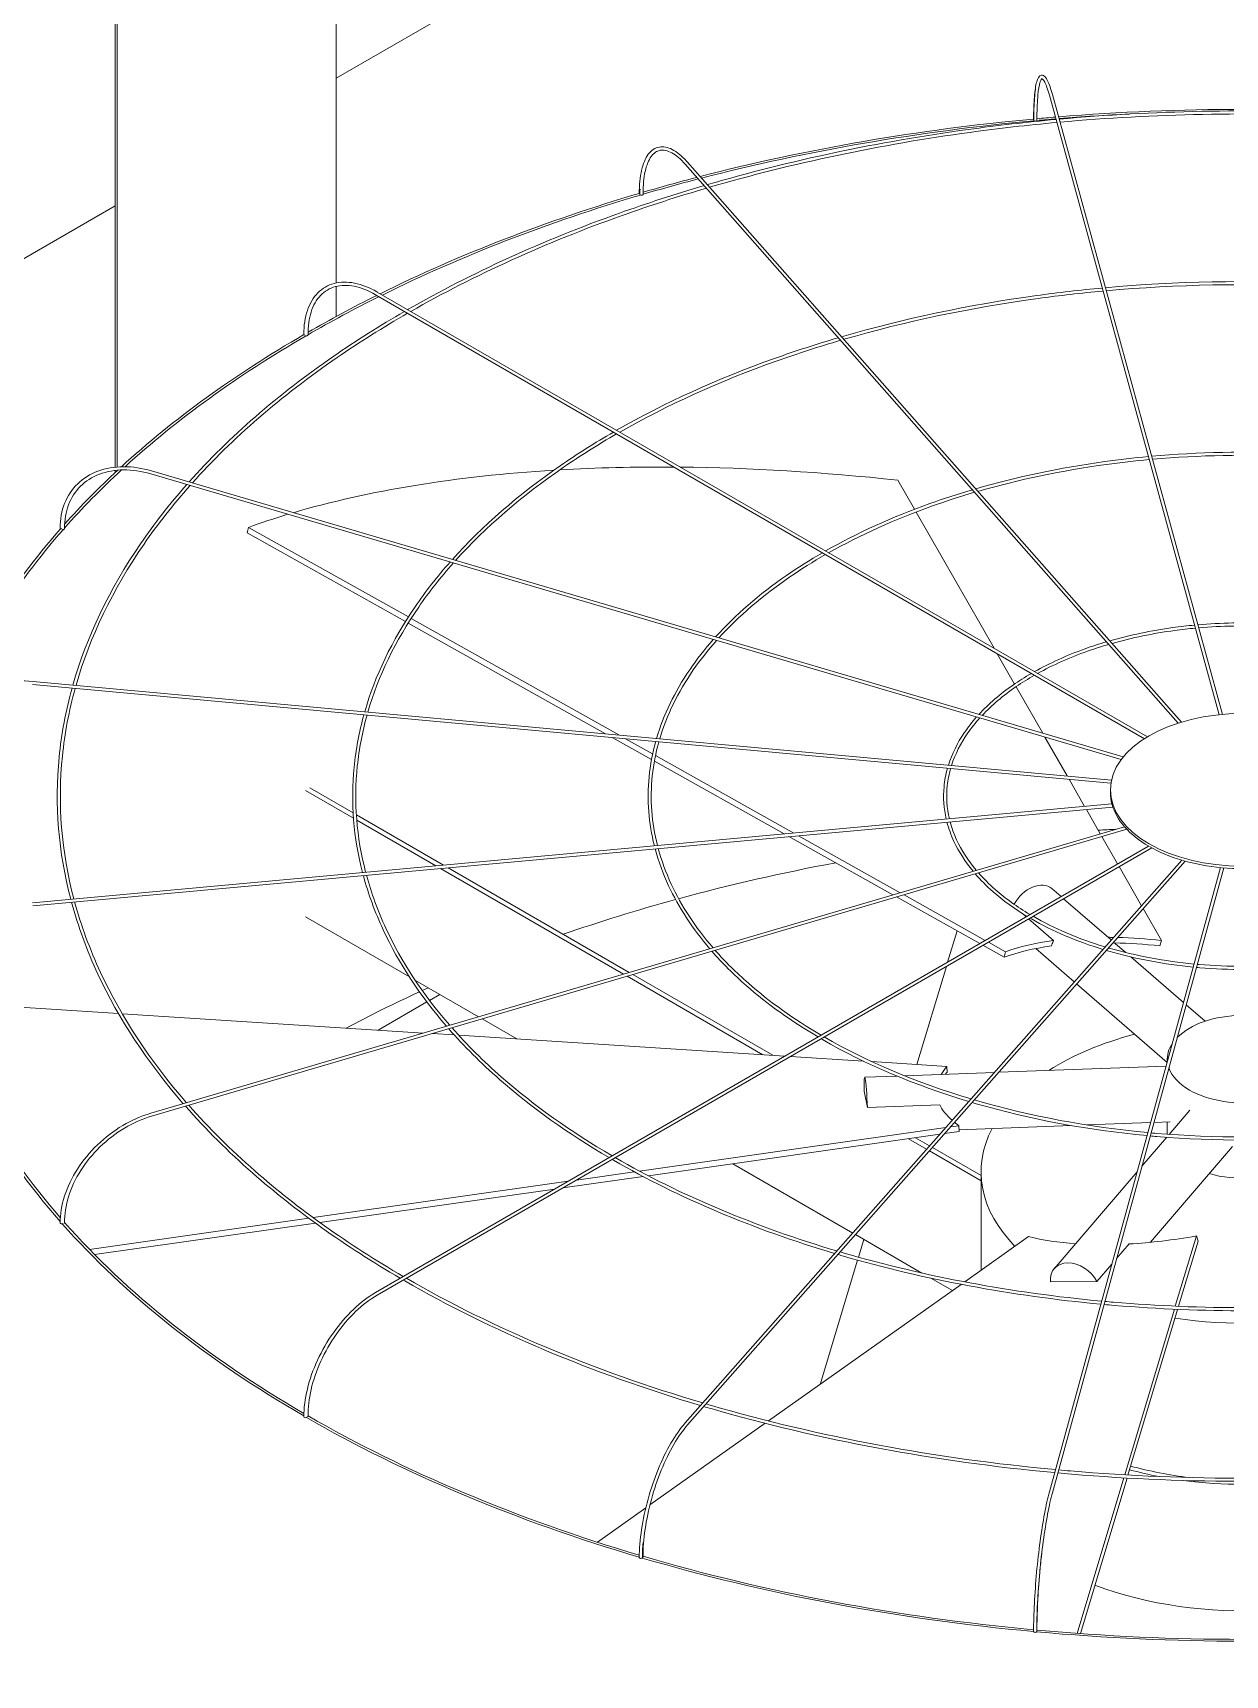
# Model space of a CAD drawing. Header units: millimetres. Extents: x -312439 to 477422, y -331570 to 212570.
# Drawn here: x 358477 to 359420, y 96199 to 97498 of the extents above; entities that cross this region are included whole.
import ezdxf

# ---------------------------------------------------------------- set-up
doc = ezdxf.new("R2010")
doc.units = ezdxf.units.MM

msp = doc.modelspace()

# ---------------------------------------------------------------- linework, layer by layer
at = {"color": 3, "linetype": 'Continuous', "lineweight": 0, "extrusion": (-1.11022e-16, 0.816497, 0.57735)}
for p, q in [((359666.314, 98010.381), (358716.561, 97462.04)), ((358541.623, 97824.506), (358541.623, 97154.508)), ((358543.355, 97823.506), (358543.355, 97154.669)), ((358716.561, 97723.506), (358716.561, 97300.181)), ((359280.586, 97448.566), (359414.941, 96958.808)), ((359417.416, 96959.045), (359282.948, 97449.214)), ((358992.591, 97394.004), (359382.541, 96952.147)), ((358994.427, 97395.625), (359385.105, 96952.943)), ((358541.623, 97361.04), (357078.744, 96516.447)), ((358716.561, 97297.455), (358716.561, 97273.683)), ((358747.69, 97290.897), (359355.741, 96939.838)), ((358748.915, 97293.019), (359358.106, 96941.302)), ((358541.623, 97151.949), (358541.623, 97150.229)), ((358543.355, 97152.13), (358543.355, 97151.841)), ((359337.429, 96923.397), (358569.803, 97149.213)), ((359339.065, 96925.469), (358570.495, 97151.563)), ((359173.887, 97121.217), (359160.677, 97144.277)), ((359236.852, 97011.308), (359175.12, 97119.066)), ((358646.054, 97102.661), (358647.289, 97106.948)), ((358771.287, 97032.47), (358646.054, 97102.661)), ((358647.289, 97106.948), (358773.614, 97036.145)), ((358929.558, 96943.761), (358773.426, 97031.271)), ((358775.754, 97034.946), (358940.175, 96942.791)), ((359253.016, 96983.093), (359239.273, 97007.081)), ((359329.231, 96904.754), (358476.377, 96982.742)), ((359329.688, 96907.172), (358476.6, 96985.181)), ((359275.278, 96944.233), (359254.237, 96980.961)), ((358965.913, 96923.385), (358934.803, 96940.822)), ((358945.419, 96939.851), (358966.806, 96927.864)), ((359294.675, 96910.374), (359277.037, 96941.162)), ((358969.044, 96926.61), (359078.516, 96865.252)), ((359070.878, 96864.554), (358968.172, 96922.119)), ((358729.945, 96881.155), (358695.622, 96900.972)), ((359308.478, 96886.281), (359296.162, 96907.778)), ((359330.035, 96888.252), (358476.377, 96810.191)), ((358692.157, 96898.972), (358730.217, 96876.999)), ((359328.821, 96897.419), (359328.821, 96899.419)), ((359330.758, 96885.859), (358476.6, 96807.751)), ((358801.384, 96839.911), (358732.487, 96879.688)), ((358732.789, 96875.514), (358795.403, 96839.364)), ((359320.862, 96864.663), (359309.817, 96883.944)), ((358569.803, 96643.72), (359339.984, 96870.288)), ((358570.495, 96641.37), (359341.822, 96868.275)), ((359156.796, 96816.398), (359074.651, 96862.439)), ((359082.289, 96863.138), (359162.622, 96818.112)), ((359334.511, 96840.837), (359322.114, 96862.478)), ((358747.69, 96502.036), (359359.028, 96854.992)), ((359361.504, 96853.593), (358748.915, 96499.914)), ((358799.081, 96837.24), (358943.738, 96753.722)), ((358948.328, 96755.072), (358805.062, 96837.787)), ((358992.591, 96398.929), (359385.247, 96843.852)), ((359387.85, 96843.1), (358994.427, 96397.308)), ((359280.586, 96344.367), (359415.984, 96837.926)), ((359418.463, 96837.703), (359282.948, 96343.719)), ((359353.435, 96807.805), (359335.729, 96838.712)), ((359225.492, 96777.895), (359159.783, 96814.724)), ((359165.609, 96816.438), (359229.869, 96780.422)), ((359282.461, 96821.527), (359289.9, 96815.081)), ((359291.859, 96813.383), (359329.539, 96780.73)), ((358774.413, 96751.482), (358692.157, 96798.972)), ((359259.263, 96801.675), (359262.228, 96799.105)), ((359264.187, 96797.407), (359283.916, 96780.31)), ((359369.159, 96780.358), (359354.721, 96805.561)), ((359200.132, 96763.253), (359207.586, 96787.931)), ((359244.729, 96767.113), (359227.978, 96776.502)), ((359232.355, 96779.028), (359245.965, 96771.4)), ((359244.729, 96767.113), (359245.965, 96771.4)), ((359269.876, 96773.925), (359300.281, 96747.577)), ((359331.391, 96779.125), (359340.971, 96770.823)), ((359367.923, 96776.071), (359369.159, 96780.358)), ((359175.677, 96682.294), (359199.097, 96759.827)), ((359344.993, 96767.338), (359386.704, 96731.192)), ((358828.996, 96719.968), (358779.151, 96748.746)), ((358946.668, 96752.031), (359054.015, 96690.054)), ((359061.804, 96689.557), (358951.257, 96753.381)), ((359302.133, 96745.973), (359373.736, 96683.922)), ((358788.288, 96731.694), (358749.775, 96709.459)), ((358798.487, 96737.583), (358790.425, 96732.928)), ((358544.323, 96722.563), (358458.161, 96728.059)), ((358785.521, 96707.179), (358547.266, 96722.376)), ((359388.756, 96729.414), (359403.692, 96716.47)), ((358809.899, 96705.624), (358792.654, 96706.724)), ((358859.299, 96702.473), (358831.926, 96718.277)), ((359071.423, 96688.943), (358813.419, 96705.4)), ((359133.458, 96684.986), (359075.835, 96688.662)), ((359199.57, 96680.77), (359140.101, 96684.563)), ((359199.665, 96676.102), (359199.57, 96680.77)), ((359240.497, 96676.132), (359372.946, 96681.041)), ((359373.851, 96686.558), (359373.851, 96684.341)), ((359134.574, 96672.206), (359160.051, 96673.151)), ((359166.003, 96673.371), (359237.119, 96676.007)), ((359136.614, 96648.278), (359133.982, 96661.285)), ((359193.842, 96650.399), (359136.614, 96648.278)), ((359375.384, 96627.047), (359391.729, 96646.119)), ((358956.423, 96597.992), (359198.663, 96632.431)), ((359209.148, 96629.241), (359197.675, 96627.61)), ((359202.398, 96632.962), (359209.053, 96633.908)), ((359209.148, 96629.241), (359209.053, 96633.908)), ((359209.118, 96630.724), (359298.013, 96634.018)), ((359310.272, 96634.473), (359360.683, 96636.341)), ((359363.25, 96636.436), (359376.17, 96636.915)), ((359373.851, 96636.829), (359373.851, 96627.159)), ((359193.939, 96627.079), (358963.41, 96594.305)), ((359169.186, 96623.56), (359183.527, 96615.28)), ((359185.865, 96617.93), (359174.745, 96624.35)), ((359226.573, 96594.427), (359188.029, 96616.681)), ((359353.748, 96601.803), (359373.403, 96624.736)), ((359360.46, 96541.689), (359425.302, 96617.346)), ((359125.063, 96549.034), (359030.204, 96603.801)), ((359185.691, 96614.031), (359226.573, 96590.427)), ((358698.224, 96561.285), (358899.998, 96589.971)), ((358959.257, 96593.715), (358895.741, 96584.685)), ((358906.497, 96590.895), (358952.333, 96597.411)), ((359226.573, 96519.559), (359226.573, 96597.321)), ((359284.371, 96520.853), (359350.013, 96597.444)), ((358889.242, 96583.761), (358703.61, 96557.37)), ((358521.388, 96536.144), (358694.762, 96560.793)), ((358700.115, 96556.873), (358525.419, 96532.037)), ((359179.836, 96517.411), (359127.227, 96547.785)), ((359129.661, 96529.95), (359133.886, 96543.94)), ((359264.158, 96546.181), (359213.665, 96510.415)), ((359333.72, 96528.793), (359343.673, 96540.406)), ((359380.197, 96491.221), (359396.835, 96546.707)), ((359398.166, 96542.515), (359382.752, 96491.112)), ((359398.166, 96542.515), (359396.835, 96546.707)), ((359099.288, 96429.399), (359128.952, 96527.605)), ((359318.24, 96510.731), (359329.984, 96524.434)), ((359203.915, 96503.509), (359186.851, 96513.361)), ((359210.893, 96508.452), (359058.431, 96400.459)), ((359281.413, 96510.585), (359318.24, 96510.731)), ((359340.211, 96357.875), (359379.471, 96488.801)), ((359382.026, 96488.691), (359342.755, 96357.73)), ((359055.804, 96398.597), (358964.683, 96334.053)), ((359302.632, 96232.553), (359339.488, 96355.463)), ((359342.032, 96355.317), (359305.164, 96232.37)), ((358961.358, 96331.698), (358923.12, 96304.613))]:
    msp.add_line(p, q, dxfattribs=at)
at = {"color": 3, "linetype": 'Continuous', "lineweight": 0}
for centre, major_axis, ratio, start_param, end_param in [((359433.747, 96831.884), (-1048.768, 0), 0.57735027, 4.57359934, 4.85199434), ((359433.747, 96831.884), (-1046.319, 0), 0.57735027, 4.79833842, 4.85195343), ((359433.747, 96831.884), (-1048.768, 0), 0.57735027, 4.87097639, 5.13416564), ((359433.747, 96831.884), (-1046.319, 0), 0.57735027, 4.87108521, 5.13404975), ((359269.346, 97429.336), (1.225, 0), 0.57735027, 3.14159265, 3.70729107), ((359269.537, 97428.638), (1.225, 0.004), 0.56474576, 3.29698969, 4.86778602), ((359269.537, 97428.638), (1.225, 0.004), 0.56474576, 4.86778602, 6.28318531), ((359433.747, 96831.884), (-1046.319, 0), 0.57735027, 4.85435141, 4.86879705), ((359433.747, 96831.884), (-1048.768, 0), 0.57735027, 4.85438672, 4.86842813), ((359433.747, 96831.884), (-1048.768, 0), 0.57735027, 5.13694439, 5.18189128), ((359433.747, 96831.884), (-1046.319, 0), 0.57735027, 5.13683502, 5.18307763), ((359433.747, 96831.884), (-1048.768, 0), 0.57735027, 5.18510484, 5.42093263), ((359433.747, 96831.884), (-1046.319, 0), 0.57735027, 5.18527527, 5.42075236), ((358957.461, 97370.829), (1.225, 0), 0.57735027, 3.14159265, 4.134446), ((358958.017, 97370.199), (1.225, 0.01), 0.56597275, 3.60793822, 5.17873454), ((358958.017, 97370.199), (1.225, 0.01), 0.56597275, 5.17873454, 6.28318531), ((359433.747, 96831.884), (-1048.768, 0), 0.57735027, 5.42424502, 5.49496708), ((359433.747, 96831.884), (-1046.319, 0), 0.57735027, 5.42407254, 5.49730565), ((359433.747, 96831.884), (-1048.768, 0), 0.57735027, 5.49938311, 5.72060344), ((359433.747, 96831.884), (-1046.319, 0), 0.57735027, 5.49937067, 5.71908805), ((358692.155, 97259.542), (1.225, 0), 0.57735027, 3.14159265, 4.45055499), ((358693.021, 97259.042), (1.225, 0.016), 0.56830663, 3.91933875, 5.49013508), ((358693.021, 97259.042), (1.225, 0.016), 0.56830663, 5.49013508, 6.28318531), ((359433.747, 96831.884), (-1046.319, 0), 0.57735027, 5.72402786, 5.81143896), ((359433.747, 96831.884), (-1048.768, 0), 0.57735027, 5.72583618, 5.80677108), ((359434.982, 96665.459), (-971.388, 279.904), 0.41303809, 5.42335715, 5.70815224), ((359434.982, 96665.459), (-971.388, 279.904), 0.41303809, 5.31032739, 5.41762277), ((359434.982, 96665.459), (-971.388, 279.904), 0.41303809, 5.11506512, 5.30461302), ((359434.982, 96665.459), (-971.388, 279.904), 0.41303809, 5.71506764, 5.76687966), ((359433.747, 96831.884), (-1048.768, 0), 0.57735027, 5.81359811, 6.07011802), ((359433.747, 96831.884), (-1046.319, 0), 0.57735027, 5.81336511, 6.06128621), ((358499.4, 97106.367), (1.225, 0), 0.57735027, 3.14159265, 4.76471425), ((358500.491, 97106.046), (1.225, 0.021), 0.57151893, 4.23145457, 5.8022509), ((358500.491, 97106.046), (1.225, 0.021), 0.57151893, 5.8022509, 6.28318531), ((359433.314, 96897.419), (-104.492, 0), 0.57735027, 0, 0.1535113), ((359433.314, 96897.419), (-104.492, 0), 0.57735027, 0.16064797, 0.46767057), ((359433.747, 96266.995), (1046.319, 0), 0.57735027, 1.66704137, 1.68043487), ((359433.314, 96897.419), (-104.492, 0), 0.57735027, 0.47480723, 0.78182983), ((359433.314, 96897.419), (-104.492, 0), 0.57735027, 0.7889665, 1.0959891), ((359433.747, 96266.995), (1046.319, 0), 0.57735027, 1.88378363, 2.01152702), ((359433.314, 96897.419), (-104.492, 0), 0.57735027, 1.10312576, 1.41014836), ((359433.314, 96897.419), (-104.492, 0), 0.57735027, 1.41728503, 1.72430763), ((359267.983, 96804.82), (-14.478, -16.707), 0.67950023, 3.14159265, 5.02860292), ((359433.747, 96266.995), (1046.319, 0), 0.57735027, 2.01409491, 2.11046953), ((359433.747, 96661.172), (-233.097, 67.167), 0.41303809, 5.53223376, 5.76687966), ((359434.982, 96665.459), (233.097, -67.167), 0.41303809, 2.38836611, 2.62528701), ((359434.982, 96665.459), (233.097, -67.167), 0.41303809, 2.14647482, 2.1667574), ((359433.747, 96661.172), (-233.097, 67.167), 0.41303809, 5.11506512, 5.27837519), ((359434.982, 96665.459), (233.097, -67.167), 0.41303809, 1.97347247, 2.1313259), ((359433.747, 96831.884), (-1048.768, 0), 0.57735027, 0.1585854, 0.46892864), ((359433.747, 96831.884), (-1046.319, 0), 0.57735027, 0.15790655, 0.46457773), ((359433.747, 96266.995), (1046.319, 0), 0.57735027, 2.24276735, 2.31574628), ((359433.747, 96266.995), (1046.319, 0), 0.57735027, 2.23436866, 2.24000128), ((359433.747, 96686.558), (-59.895, 0), 0.57735027, 3.69756416, 5.76575409), ((359433.747, 96597.321), (-207.174, 0), 0.57735027, 5.13902547, 5.54737639), ((359433.747, 96686.558), (-59.895, 0), 0.57735027, 5.91432374, 6.33788761), ((359433.651, 96665.839), (-242.531, -4.942), 0.30331876, 6.01219977, 6.09914028), ((359135.393, 96650.114), (-0.819, 22.092), 0.05230802, 4.627231, 7.32191967), ((359433.747, 96661.172), (-242.531, -4.942), 0.30331876, 6.01219977, 6.0333648), ((359433.747, 96686.558), (-59.895, 0), 0.57735027, 0.20327195, 0.78539816), ((359433.747, 96686.558), (-59.895, 0), 0.57735027, 0.78539816, 2.89978042), ((359433.651, 96665.839), (-242.531, -4.942), 0.30331876, 0.14390811, 0.31767721), ((359433.651, 96665.839), (-242.531, -4.942), 0.30331876, 0.34103276, 0.38082901), ((359433.747, 96597.321), (-207.174, 0), 0.57735027, 5.99169836, 6.79713651), ((359433.747, 96626.936), (-59.895, 0), 0.57735027, 1.1079301, 2.23846982), ((358499.4, 96556.9), (1.225, 0), 0.57735027, 3.14159265, 5.70719205), ((359433.747, 96831.884), (-1048.768, 0), 0.57735027, 0.4725868, 0.78374969), ((358500.491, 96557.221), (1.225, 0.021), 0.58304212, 5.17373692, 6.28318531), ((359433.747, 96831.884), (-1046.319, 0), 0.57735027, 0.47175253, 0.78145685), ((359432.416, 96665.364), (-231.216, -73.381), 0.44048996, 0.62708313, 0.83556185), ((359432.416, 96665.364), (-231.216, -73.381), 0.44048996, 1.04197677, 1.27889767), ((359301.157, 96506.466), (16.786, -14.386), 0.73180825, 1.0914656, 3.78615427), ((359433.747, 96597.321), (-207.174, 0), 0.57735027, 1.30817895, 1.9425337), ((358692.155, 96403.726), (1.225, 0), 0.57735027, 3.14159265, 6.02135132), ((359433.747, 96831.884), (-1048.768, 0), 0.57735027, 0.78656596, 1.09808088), ((358693.021, 96404.226), (1.225, 0.017), 0.58625442, 5.48989346, 6.28318531), ((359433.747, 96831.884), (-1046.319, 0), 0.57735027, 0.78587838, 1.09689941), ((359433.747, 96472.816), (-212.072, 0), 0.57735027, 1.13383327, 1.25213937), ((359433.747, 96472.816), (-207.174, 0), 0.57735027, 1.12739667, 1.36460952), ((359433.747, 96472.816), (-212.072, 0), 0.57735027, 1.3476903, 1.79509044), ((358957.461, 96292.438), (-1.225, 0), 0.57735027, 0, 3.14159265), ((359433.747, 96831.884), (-1048.768, 0), 0.57735027, 1.10054445, 1.41220862), ((358958.017, 96293.068), (-1.225, -0.011), 0.58858829, 2.66526492, 3.14159265), ((359433.747, 96831.884), (-1046.319, 0), 0.57735027, 1.10010535, 1.41183726), ((359433.747, 96372.816), (-212.072, 0), 0.57735027, 0.98594125, 2.34464399), ((359433.747, 96268.995), (-1048.768, 0), 0.57735027, 0, 3.14159265), ((359269.346, 96233.931), (-1.225, 0), 0.57735027, 0, 3.14159265), ((359433.747, 96831.884), (-1048.768, 0), 0.57735027, 1.41453598, 1.72626058), ((359269.537, 96234.629), (-1.225, -0.004), 0.58981528, 2.98275574, 3.14159265), ((359433.747, 96831.884), (-1046.319, 0), 0.57735027, 1.41438895, 1.72636573)]:
    msp.add_ellipse(centre, major_axis=major_axis, ratio=ratio, start_param=start_param, end_param=end_param, dxfattribs=at)
msp.add_ellipse((359433.314, 96899.419), major_axis=(-104.492, 0), ratio=0.57735027, dxfattribs=at)
for points, knots in [([(359268.121, 97429.336), (359268.121, 97436.15), (359268.327, 97442.216), (359269.139, 97452.29), (359269.736, 97456.286), (359271.343, 97461.973), (359272.245, 97464.034), (359275.385, 97464.495), (359276.379, 97463.905), (359278.583, 97461.564), (359279.813, 97458.946), (359281.731, 97453.42), (359282.341, 97451.43), (359282.948, 97449.214)], [4.71238898, 4.71238898, 4.71238898, 4.71238898, 5.02654825, 5.02654825, 5.34070751, 5.34070751, 5.65486678, 5.65486678, 5.82360284, 5.82360284, 6.1377621, 6.1377621, 6.28318531, 6.28318531, 6.28318531, 6.28318531]), ([(359280.586, 97448.566), (359279.313, 97453.206), (359278.037, 97456.772), (359275.812, 97461.094), (359274.815, 97461.693), (359274.709, 97461.693), (359273.89, 97461.099), (359272.481, 97456.441), (359271.903, 97453.041), (359271.061, 97444.068), (359270.813, 97438.348), (359270.761, 97430.796), (359270.759, 97429.728), (359270.762, 97428.641)], [0, 0, 0, 0, 0.31526689, 0.31526689, 0.60947257, 0.60947257, 0.92674061, 0.92674061, 1.22083726, 1.22083726, 1.53563039, 1.53563039, 1.5863402, 1.5863402, 1.5863402, 1.5863402]), ([(359269.648, 97453.877), (359269.612, 97453.634), (359269.576, 97453.387), (359268.969, 97449.04), (359268.591, 97443.827), (359268.339, 97434.878), (359268.303, 97431.837), (359268.313, 97428.637)], [7.384497053, 7.384497053, 7.384497053, 7.384497053, 7.403952931, 7.403952931, 7.721220971, 7.721220971, 7.869487909, 7.869487909, 7.869487909, 7.869487909]), ([(359578.324, 97429.695), (359557.079, 97431.617), (359535.72, 97433.116), (359439.019, 97437.96), (359362.953, 97436.447), (359288.303, 97429.695)], [3.771589677, 3.771589677, 3.771589677, 3.771589677, 3.840445898, 3.840445898, 4.082391957, 4.082391957, 4.082391957, 4.082391957]), ([(359577.666, 97427.295), (359556.874, 97429.17), (359535.972, 97430.64), (359439.721, 97435.511), (359363.632, 97434.028), (359288.961, 97427.295)], [3.7720633, 3.7720633, 3.7720633, 3.7720633, 3.839550132, 3.839550132, 4.081918334, 4.081918334, 4.081918334, 4.081918334]), ([(359285.825, 97429.469), (359262.528, 97427.325), (359239.371, 97424.673), (359145.003, 97411.708), (359075.593, 97397.028), (359010.088, 97377.88)], [4.085069591, 4.085069591, 4.085069591, 4.085069591, 4.160608173, 4.160608173, 4.395665913, 4.395665913, 4.395665913, 4.395665913]), ([(359286.483, 97427.07), (359263.452, 97424.957), (359240.558, 97422.346), (359146.571, 97409.503), (359077.276, 97394.905), (359011.879, 97375.851)], [4.084600117, 4.084600117, 4.084600117, 4.084600117, 4.159387709, 4.159387709, 4.39434399, 4.39434399, 4.39434399, 4.39434399]), ([(358956.236, 97370.829), (358956.236, 97377.69), (358956.838, 97383.885), (358959.224, 97394.386), (358961.002, 97398.698), (358965.724, 97405.037), (358968.72, 97407.06), (358975.28, 97408.199), (358978.718, 97407.506), (358985.97, 97403.825), (358989.828, 97400.681), (358993.924, 97396.191), (358994.176, 97395.91), (358994.427, 97395.625)], [4.71238898, 4.71238898, 4.71238898, 4.71238898, 5.02654825, 5.02654825, 5.34070751, 5.34070751, 5.65486678, 5.65486678, 5.94845155, 5.94845155, 6.26261081, 6.26261081, 6.28318531, 6.28318531, 6.28318531, 6.28318531]), ([(358992.591, 97394.004), (358988.935, 97398.147), (358985.303, 97401.209), (358978.572, 97404.897), (358975.509, 97405.522), (358970.144, 97404.583), (358967.756, 97403.007), (358963.648, 97397.413), (358961.982, 97393.394), (358959.774, 97383.383), (358959.214, 97377.42), (358959.239, 97370.594), (358959.24, 97370.402), (358959.241, 97370.209)], [0, 0, 0, 0, 0.31464476, 0.31464476, 0.6289116, 0.6289116, 0.94617964, 0.94617964, 1.26344768, 1.26344768, 1.5772832, 1.5772832, 1.5863402, 1.5863402, 1.5863402, 1.5863402]), ([(359007.493, 97377.118), (358984.676, 97370.397), (358962.336, 97363.135), (358879.945, 97333.723), (358823.63, 97308.079), (358773.052, 97279.083)], [4.398772282, 4.398772282, 4.398772282, 4.398772282, 4.480777933, 4.480777933, 4.708868502, 4.708868502, 4.708868502, 4.708868502]), ([(359009.282, 97375.091), (358986.561, 97368.42), (358964.313, 97361.212), (358882.156, 97331.985), (358825.972, 97306.489), (358775.507, 97277.665)], [4.39745622, 4.39745622, 4.39745622, 4.39745622, 4.479217897, 4.479217897, 4.707006068, 4.707006068, 4.707006068, 4.707006068]), ([(358956.829, 97374.247), (358956.807, 97373.43), (358956.793, 97372.603), (358956.787, 97371.246), (358956.788, 97370.723), (358956.792, 97370.196)], [7.8059806913, 7.8059806913, 7.8059806913, 7.8059806913, 7.8451401512, 7.8451401512, 7.8694167814, 7.8694167814, 7.8694167814, 7.8694167814]), ([(358690.931, 97259.542), (358690.931, 97266.442), (358691.875, 97272.822), (358695.609, 97283.936), (358698.403, 97288.671), (358705.596, 97295.951), (358709.99, 97298.495), (358719.86, 97301.1), (358725.326, 97301.168), (358736.784, 97298.893), (358742.78, 97296.541), (358748.809, 97293.08), (358748.862, 97293.049), (358748.915, 97293.019)], [3.14159265, 3.14159265, 3.14159265, 3.14159265, 3.45575192, 3.45575192, 3.76991118, 3.76991118, 4.08269654, 4.08269654, 4.39544819, 4.39544819, 4.70960746, 4.70960746, 4.71238898, 4.71238898, 4.71238898, 4.71238898]), ([(358747.69, 97290.897), (358741.94, 97294.217), (358736.215, 97296.459), (358725.417, 97298.599), (358720.351, 97298.499), (358711.348, 97296.045), (358707.402, 97293.696), (358700.912, 97286.922), (358698.369, 97282.489), (358694.989, 97271.9), (358694.157, 97265.751), (358694.246, 97259.058)], [1.57079633, 1.57079633, 1.57079633, 1.57079633, 1.88806437, 1.88806437, 2.20533241, 2.20533241, 2.52260045, 2.52260045, 2.83986849, 2.83986849, 3.15713653, 3.15713653, 3.15713653, 3.15713653]), ([(359322.392, 97296.174), (359304.932, 97294.564), (359287.578, 97292.573), (359217.026, 97282.872), (359165.167, 97271.916), (359116.206, 97257.636)], [4.085383912, 4.085383912, 4.085383912, 4.085383912, 4.160809561, 4.160809561, 4.394762921, 4.394762921, 4.394762921, 4.394762921]), ([(359323.05, 97293.775), (359305.856, 97292.196), (359288.764, 97290.247), (359218.595, 97280.667), (359166.851, 97269.792), (359117.997, 97255.606)], [4.084758769, 4.084758769, 4.084758769, 4.084758769, 4.159183124, 4.159183124, 4.392998475, 4.392998475, 4.392998475, 4.392998475]), ([(359541.757, 97296.4), (359525.909, 97297.828), (359509.975, 97298.943), (359437.661, 97302.559), (359380.74, 97301.434), (359324.87, 97296.4)], [3.772165081, 3.772165081, 3.772165081, 3.772165081, 3.840593344, 3.840593344, 4.081816553, 4.081816553, 4.081816553, 4.081816553]), ([(359541.099, 97294), (359525.703, 97295.381), (359510.228, 97296.467), (359438.362, 97300.11), (359381.418, 97299.015), (359325.528, 97294)], [3.772797592, 3.772797592, 3.772797592, 3.772797592, 3.839399606, 3.839399606, 4.081184042, 4.081184042, 4.081184042, 4.081184042]), ([(358770.598, 97277.671), (358751.064, 97266.389), (358732.392, 97254.607), (358670.308, 97211.774), (358631.83, 97178.328), (358600.16, 97142.836)], [4.712563603, 4.712563603, 4.712563603, 4.712563603, 4.800982872, 4.800982872, 5.022068239, 5.022068239, 5.022068239, 5.022068239]), ([(358773.049, 97276.256), (358753.558, 97265.041), (358734.928, 97253.33), (358672.886, 97210.697), (358634.419, 97177.392), (358602.762, 97142.07)], [4.710711416, 4.710711416, 4.710711416, 4.710711416, 4.799012884, 4.799012884, 5.020261931, 5.020261931, 5.020261931, 5.020261931]), ([(359113.611, 97256.875), (359096.458, 97251.821), (359079.664, 97246.359), (359018.101, 97224.369), (358976.092, 97205.26), (358938.325, 97183.662)], [4.398901247, 4.398901247, 4.398901247, 4.398901247, 4.481035777, 4.481035777, 4.70761983, 4.70761983, 4.70761983, 4.70761983]), ([(359115.4, 97254.848), (359098.342, 97249.844), (359081.64, 97244.436), (359020.313, 97222.632), (358978.435, 97203.67), (358940.782, 97182.244)], [4.397147207, 4.397147207, 4.397147207, 4.397147207, 4.478956818, 4.478956818, 4.705132161, 4.705132161, 4.705132161, 4.705132161]), ([(358935.87, 97182.251), (358921.147, 97173.748), (358907.075, 97164.866), (358860.716, 97132.861), (358832.05, 97107.978), (358808.399, 97081.577)], [4.712541759, 4.712541759, 4.712541759, 4.712541759, 4.801308866, 4.801308866, 5.020482203, 5.020482203, 5.020482203, 5.020482203]), ([(358938.321, 97180.836), (358923.641, 97172.4), (358909.611, 97163.59), (358863.296, 97131.785), (358834.641, 97107.042), (358811.004, 97080.811)], [4.710072273, 4.710072273, 4.710072273, 4.710072273, 4.798683598, 4.798683598, 5.018063384, 5.018063384, 5.018063384, 5.018063384]), ([(359358.946, 97162.924), (359347.329, 97161.848), (359335.781, 97160.52), (359289.038, 97154.081), (359254.72, 97146.845), (359222.292, 97137.428)], [4.086037534, 4.086037534, 4.086037534, 4.086037534, 4.161210359, 4.161210359, 4.393038284, 4.393038284, 4.393038284, 4.393038284]), ([(359359.605, 97160.525), (359348.252, 97159.479), (359336.967, 97158.193), (359290.606, 97151.875), (359256.404, 97144.721), (359224.085, 97135.397)], [4.08510236, 4.08510236, 4.08510236, 4.08510236, 4.158773218, 4.158773218, 4.390386282, 4.390386282, 4.390386282, 4.390386282]), ([(359505.203, 97163.149), (359494.746, 97164.084), (359484.236, 97164.816), (359436.299, 97167.205), (359398.517, 97166.467), (359361.424, 97163.149)], [3.773286698, 3.773286698, 3.773286698, 3.773286698, 3.840886477, 3.840886477, 4.080694936, 4.080694936, 4.080694936, 4.080694936]), ([(359504.544, 97160.749), (359494.541, 97161.638), (359484.488, 97162.34), (359437, 97164.756), (359399.196, 97164.047), (359362.083, 97160.749)], [3.774238416, 3.774238416, 3.774238416, 3.774238416, 3.839097695, 3.839097695, 4.079743218, 4.079743218, 4.079743218, 4.079743218]), ([(358498.175, 97106.367), (358498.175, 97113.297), (358499.373, 97119.895), (358504.075, 97131.772), (358507.579, 97137.047), (358516.541, 97145.714), (358521.995, 97149.105), (358534.279, 97153.669), (358541.106, 97154.845), (358555.458, 97154.896), (358562.982, 97153.773), (358570.495, 97151.563)], [4.71238898, 4.71238898, 4.71238898, 4.71238898, 5.02654825, 5.02654825, 5.34070751, 5.34070751, 5.65486678, 5.65486678, 5.96902604, 5.96902604, 6.28318531, 6.28318531, 6.28318531, 6.28318531]), ([(358569.803, 97149.213), (358562.54, 97151.349), (358555.292, 97152.416), (358541.555, 97152.324), (358535.07, 97151.165), (358523.502, 97146.765), (358518.42, 97143.527), (358510.122, 97135.294), (358506.906, 97130.3), (358502.645, 97119.009), (358501.604, 97112.712), (358501.716, 97106.067)], [0, 0, 0, 0, 0.31726804, 0.31726804, 0.63453608, 0.63453608, 0.95180412, 0.95180412, 1.26907216, 1.26907216, 1.5863402, 1.5863402, 1.5863402, 1.5863402]), ([(358598.363, 97140.811), (358584.875, 97125.539), (358572.642, 97109.894), (358537.086, 97057.985), (358519.134, 97020.479), (358508.285, 96982.284)], [5.026267439, 5.026267439, 5.026267439, 5.026267439, 5.121193451, 5.121193451, 5.33524268, 5.33524268, 5.33524268, 5.33524268]), ([(358600.958, 97140.048), (358587.572, 97124.957), (358575.423, 97109.505), (358539.737, 97057.769), (358521.671, 97020.247), (358510.767, 96982.057)], [5.024480731, 5.024480731, 5.024480731, 5.024480731, 5.118801023, 5.118801023, 5.334410373, 5.334410373, 5.334410373, 5.334410373]), ([(359219.696, 97136.668), (359208.218, 97133.284), (359196.981, 97129.626), (359156.241, 97115.056), (359128.524, 97102.473), (359103.56, 97088.264)], [4.399235311, 4.399235311, 4.399235311, 4.399235311, 4.481549286, 4.481549286, 4.705249353, 4.705249353, 4.705249353, 4.705249353]), ([(359221.485, 97134.641), (359210.103, 97131.306), (359198.958, 97127.702), (359158.454, 97113.319), (359130.87, 97100.882), (359106.02, 97086.843)], [4.396606667, 4.396606667, 4.396606667, 4.396606667, 4.478434088, 4.478434088, 4.701505316, 4.701505316, 4.701505316, 4.701505316]), ([(359101.102, 97086.855), (359091.204, 97081.138), (359081.747, 97075.164), (359051.109, 97053.984), (359032.244, 97037.652), (359016.609, 97020.327)], [4.712617693, 4.712617693, 4.712617693, 4.712617693, 4.801958432, 4.801958432, 5.017472679, 5.017472679, 5.017472679, 5.017472679]), ([(359103.553, 97085.439), (359093.699, 97079.789), (359084.283, 97073.887), (359053.692, 97052.908), (359034.84, 97036.715), (359019.219, 97019.559)], [4.708914423, 4.708914423, 4.708914423, 4.708914423, 4.798024648, 4.798024648, 5.013814843, 5.013814843, 5.013814843, 5.013814843]), ([(358806.599, 97079.553), (358796.404, 97068.014), (358787.161, 97056.191), (358760.631, 97017.415), (358747.255, 96989.554), (358739.098, 96961.178)], [5.026073872, 5.026073872, 5.026073872, 5.026073872, 5.121589201, 5.121589201, 5.333322518, 5.333322518, 5.333322518, 5.333322518]), ([(358809.195, 97078.79), (358799.101, 97067.432), (358789.942, 97055.802), (358763.284, 97017.199), (358749.795, 96989.322), (358741.582, 96960.95)], [5.023689806, 5.023689806, 5.023689806, 5.023689806, 5.118400985, 5.118400985, 5.332193335, 5.332193335, 5.332193335, 5.332193335]), ([(359468.648, 97029.897), (359463.585, 97030.34), (359458.497, 97030.688), (359434.938, 97031.85), (359416.296, 97031.5), (359397.979, 97029.897)], [3.776630452, 3.776630452, 3.776630452, 3.776630452, 3.841752063, 3.841752063, 4.077351182, 4.077351182, 4.077351182, 4.077351182]), ([(359014.803, 97018.305), (359007.912, 97010.51), (359001.671, 97002.52), (358984.166, 96976.875), (358975.364, 96958.645), (358969.904, 96940.072)], [5.025838542, 5.025838542, 5.025838542, 5.025838542, 5.122377625, 5.122377625, 5.329668134, 5.329668134, 5.329668134, 5.329668134]), ([(359017.401, 97017.541), (359010.611, 97009.928), (359004.453, 97002.131), (358986.822, 96976.66), (358977.907, 96958.413), (358972.391, 96939.845)], [5.022258505, 5.022258505, 5.022258505, 5.022258505, 5.117600339, 5.117600339, 5.327918781, 5.327918781, 5.327918781, 5.327918781]), ([(359395.501, 97029.673), (359389.726, 97029.131), (359383.985, 97028.466), (359361.05, 97025.29), (359344.272, 97021.774), (359328.381, 97017.218)], [4.08798608, 4.08798608, 4.08798608, 4.08798608, 4.162397179, 4.162397179, 4.387898946, 4.387898946, 4.387898946, 4.387898946]), ([(359396.159, 97027.274), (359390.649, 97026.764), (359385.171, 97026.139), (359362.62, 97023.083), (359345.959, 97019.647), (359330.177, 97015.183)], [4.086130867, 4.086130867, 4.086130867, 4.086130867, 4.157537531, 4.157537531, 4.382563309, 4.382563309, 4.382563309, 4.382563309]), ([(359467.989, 97027.496), (359463.38, 97027.894), (359458.75, 97028.212), (359435.639, 97029.401), (359416.975, 97029.079), (359398.638, 97027.496)], [3.778551419, 3.778551419, 3.778551419, 3.778551419, 3.838185012, 3.838185012, 4.075430215, 4.075430215, 4.075430215, 4.075430215]), ([(359325.782, 97016.461), (359319.979, 97014.746), (359314.3, 97012.892), (359294.38, 97005.744), (359280.958, 96999.685), (359268.8, 96992.863)], [4.400230759, 4.400230759, 4.400230759, 4.400230759, 4.483072665, 4.483072665, 4.698193224, 4.698193224, 4.698193224, 4.698193224]), ([(359327.571, 97014.434), (359321.864, 97012.769), (359316.277, 97010.969), (359296.598, 97004.005), (359283.311, 96998.09), (359271.272, 96991.435)], [4.394987895, 4.394987895, 4.394987895, 4.394987895, 4.476861237, 4.476861237, 4.690631098, 4.690631098, 4.690631098, 4.690631098]), ([(359266.334, 96991.458), (359261.261, 96988.527), (359256.419, 96985.461), (359241.5, 96975.108), (359232.438, 96967.323), (359224.831, 96959.073)], [4.712843699, 4.712843699, 4.712843699, 4.712843699, 4.803888031, 4.803888031, 5.008535494, 5.008535494, 5.008535494, 5.008535494]), ([(358396.837, 96926.3), (358396.837, 96933.245), (358398.169, 96940.075), (358403.364, 96952.818), (358407.226, 96958.728), (358417.083, 96969.042), (358423.076, 96973.445), (358436.594, 96980.328), (358444.117, 96982.807), (358459.962, 96985.614), (358468.282, 96985.942), (358476.6, 96985.181)], [4.71238898, 4.71238898, 4.71238898, 4.71238898, 5.02654825, 5.02654825, 5.34070751, 5.34070751, 5.65486678, 5.65486678, 5.96902604, 5.96902604, 6.28318531, 6.28318531, 6.28318531, 6.28318531]), ([(358507.613, 96979.886), (358502.615, 96961.784), (358499.208, 96943.533), (358493.724, 96887.753), (358496.8, 96850.053), (358506.567, 96812.951)], [5.339721085, 5.339721085, 5.339721085, 5.339721085, 5.441089183, 5.441089183, 5.648615479, 5.648615479, 5.648615479, 5.648615479]), ([(358510.092, 96979.659), (358505.174, 96961.938), (358501.793, 96944.077), (358496.113, 96888.459), (358499.16, 96850.524), (358509.04, 96813.178)], [5.338921526, 5.338921526, 5.338921526, 5.338921526, 5.438899176, 5.438899176, 5.64936187, 5.64936187, 5.64936187, 5.64936187]), ([(359268.787, 96990.042), (359263.758, 96987.178), (359258.955, 96984.184), (359244.091, 96974.031), (359235.048, 96966.385), (359227.458, 96958.301)], [4.705442937, 4.705442937, 4.705442937, 4.705442937, 4.796044704, 4.796044704, 5.001045495, 5.001045495, 5.001045495, 5.001045495]), ([(358738.422, 96958.78), (358734.627, 96945.074), (358732.045, 96931.253), (358727.974, 96889.577), (358730.213, 96861.599), (358737.357, 96834.056)], [5.339283406, 5.339283406, 5.339283406, 5.339283406, 5.441448905, 5.441448905, 5.646435094, 5.646435094, 5.646435094, 5.646435094]), ([(358740.901, 96958.553), (358737.186, 96945.227), (358734.631, 96931.797), (358730.365, 96890.283), (358732.574, 96862.07), (358739.83, 96834.282)], [5.33821232, 5.33821232, 5.33821232, 5.33821232, 5.438530423, 5.438530423, 5.647409525, 5.647409525, 5.647409525, 5.647409525]), ([(359223.008, 96957.056), (359219.421, 96953.006), (359216.181, 96948.85), (359207.697, 96936.336), (359203.475, 96927.734), (359200.728, 96918.965)], [5.025139852, 5.025139852, 5.025139852, 5.025139852, 5.124718569, 5.124718569, 5.318852702, 5.318852702, 5.318852702, 5.318852702]), ([(359225.609, 96956.291), (359222.122, 96952.423), (359218.965, 96948.46), (359210.365, 96936.122), (359206.032, 96927.504), (359203.225, 96918.736)], [5.01795641, 5.01795641, 5.01795641, 5.01795641, 5.115193837, 5.115193837, 5.315025269, 5.315025269, 5.315025269, 5.315025269]), ([(358969.218, 96937.675), (358966.633, 96928.38), (358964.882, 96919.004), (358962.223, 96891.432), (358963.63, 96873.16), (358968.166, 96855.162)], [5.33857876, 5.33857876, 5.33857876, 5.33857876, 5.442163387, 5.442163387, 5.64226325, 5.64226325, 5.64226325, 5.64226325]), ([(358971.698, 96937.448), (358969.193, 96928.533), (358967.468, 96919.548), (358964.616, 96892.138), (358965.993, 96873.631), (358970.635, 96855.387)], [5.336959594, 5.336959594, 5.336959594, 5.336959594, 5.437790201, 5.437790201, 5.643665153, 5.643665153, 5.643665153, 5.643665153]), ([(359200.015, 96916.57), (359198.639, 96911.686), (359197.718, 96906.755), (359196.469, 96893.289), (359197.052, 96884.723), (359198.998, 96876.27)], [5.336493801, 5.336493801, 5.336493801, 5.336493801, 5.444267704, 5.444267704, 5.629920419, 5.629920419, 5.629920419, 5.629920419]), ([(359202.498, 96916.343), (359201.202, 96911.839), (359200.306, 96907.299), (359198.87, 96893.993), (359199.421, 96885.191), (359201.461, 96876.495)], [5.333180829, 5.333180829, 5.333180829, 5.333180829, 5.43554784, 5.43554784, 5.632366847, 5.632366847, 5.632366847, 5.632366847]), ([(359199.59, 96873.864), (359200.937, 96868.709), (359202.791, 96863.601), (359208.917, 96850.48), (359213.977, 96842.598), (359220.224, 96835.058)], [5.647555853, 5.647555853, 5.647555853, 5.647555853, 5.761093974, 5.761093974, 5.943993783, 5.943993783, 5.943993783, 5.943993783]), ([(359202.063, 96874.09), (359203.336, 96869.318), (359205.057, 96864.582), (359211.05, 96851.628), (359216.268, 96843.545), (359222.787, 96835.811)], [5.650528691, 5.650528691, 5.650528691, 5.650528691, 5.758797505, 5.758797505, 5.950674573, 5.950674573, 5.950674573, 5.950674573]), ([(358968.79, 96852.759), (358971.421, 96842.933), (358974.983, 96833.195), (358987.455, 96806.426), (358998.372, 96789.72), (359011.987, 96773.8)], [5.651173142, 5.651173142, 5.651173142, 5.651173142, 5.760561648, 5.760561648, 5.95641101, 5.95641101, 5.95641101, 5.95641101]), ([(358971.266, 96852.985), (358973.82, 96843.542), (358977.249, 96834.175), (358989.584, 96807.577), (359000.665, 96790.671), (359014.565, 96774.558)], [5.65270674, 5.65270674, 5.65270674, 5.65270674, 5.759411073, 5.759411073, 5.959865306, 5.959865306, 5.959865306, 5.959865306]), ([(358737.993, 96831.654), (358741.906, 96817.159), (358747.175, 96802.789), (358765.99, 96762.375), (358782.773, 96736.846), (358803.772, 96712.548)], [5.652395762, 5.652395762, 5.652395762, 5.652395762, 5.760377777, 5.760377777, 5.960593901, 5.960593901, 5.960593901, 5.960593901]), ([(358740.469, 96831.881), (358744.305, 96817.768), (358749.44, 96803.769), (358768.119, 96763.527), (358785.067, 96737.798), (358806.355, 96713.308)], [5.653428737, 5.653428737, 5.653428737, 5.653428737, 5.759610075, 5.759610075, 5.96292207, 5.96292207, 5.96292207, 5.96292207]), ([(359221.954, 96833.013), (359226.16, 96828.147), (359230.864, 96823.43), (359243.934, 96811.958), (359252.923, 96805.447), (359262.85, 96799.464)], [5.960592691, 5.960592691, 5.960592691, 5.960592691, 6.079635734, 6.079635734, 6.26166654, 6.26166654, 6.26166654, 6.26166654]), ([(359224.541, 96833.774), (359228.503, 96829.269), (359232.909, 96824.888), (359245.8, 96813.59), (359255.036, 96806.951), (359265.278, 96800.865)], [5.967591178, 5.967591178, 5.967591178, 5.967591178, 6.080287214, 6.080287214, 6.268831801, 6.268831801, 6.268831801, 6.268831801]), ([(358507.208, 96810.55), (358512.401, 96791.401), (358519.373, 96772.415), (358544.532, 96718.357), (358567.193, 96683.993), (358595.594, 96651.307)], [5.653093793, 5.653093793, 5.653093793, 5.653093793, 5.7602846, 5.7602846, 5.96276906, 5.96276906, 5.96276906, 5.96276906]), ([(358509.685, 96810.777), (358514.801, 96792.009), (358521.639, 96773.395), (358546.659, 96719.509), (358569.487, 96684.945), (358598.179, 96652.068)], [5.653873117, 5.653873117, 5.653873117, 5.653873117, 5.75970856, 5.75970856, 5.964525032, 5.964525032, 5.964525032, 5.964525032]), ([(359013.746, 96771.764), (359021.879, 96762.451), (359030.937, 96753.413), (359057.464, 96730.14), (359076.495, 96716.507), (359097.599, 96704.056)], [5.964776177, 5.964776177, 5.964776177, 5.964776177, 6.079826485, 6.079826485, 6.272361792, 6.272361792, 6.272361792, 6.272361792]), ([(359016.336, 96772.526), (359024.224, 96763.573), (359032.982, 96754.871), (359059.329, 96731.773), (359078.611, 96718.014), (359100.038, 96705.464)], [5.968309678, 5.968309678, 5.968309678, 5.968309678, 6.080154143, 6.080154143, 6.276006003, 6.276006003, 6.276006003, 6.276006003]), ([(359283.916, 96780.31), (359283.826, 96780.117), (359283.738, 96779.924), (359283.084, 96778.453), (359282.623, 96777.183), (359282.273, 96775.967)], [52.47056241, 52.47056241, 52.47056241, 52.47056241, 52.72742849, 52.72742849, 54.42831534, 54.42831534, 54.42831534, 54.42831534]), ([(359325.526, 96772.48), (359326.222, 96772.274), (359326.919, 96772.069), (359348.641, 96765.785), (359371.236, 96761.534), (359394.414, 96759.296)], [0.310941688, 0.310941688, 0.310941688, 0.310941688, 0.320879059, 0.320879059, 0.619731391, 0.619731391, 0.619731391, 0.619731391]), ([(359327.315, 96774.507), (359327.519, 96774.447), (359327.724, 96774.387), (359349.027, 96768.197), (359371.752, 96763.92), (359395.071, 96761.694)], [0.316175386, 0.316175386, 0.316175386, 0.316175386, 0.319111449, 0.319111449, 0.621557717, 0.621557717, 0.621557717, 0.621557717]), ([(359396.89, 96759.065), (359397.767, 96758.986), (359398.644, 96758.91), (359422.773, 96756.893), (359446.525, 96756.971), (359469.737, 96759.065)], [0.630366287, 0.630366287, 0.630366287, 0.630366287, 0.641648359, 0.641648359, 0.94043004, 0.94043004, 0.94043004, 0.94043004]), ([(359397.549, 96761.465), (359398.018, 96761.424), (359398.488, 96761.383), (359422.165, 96759.358), (359445.893, 96759.399), (359469.078, 96761.465)], [0.632258371, 0.632258371, 0.632258371, 0.632258371, 0.638337859, 0.638337859, 0.938537956, 0.938537956, 0.938537956, 0.938537956]), ([(358805.541, 96710.515), (358817.599, 96696.755), (358831.009, 96683.396), (358870.993, 96648.323), (358900.07, 96627.57), (358932.361, 96608.655)], [5.966185363, 5.966185363, 5.966185363, 5.966185363, 6.079886296, 6.079886296, 6.275955277, 6.275955277, 6.275955277, 6.275955277]), ([(358808.132, 96711.277), (358819.944, 96697.877), (358833.055, 96684.854), (358872.857, 96649.957), (358902.187, 96629.077), (358934.803, 96610.065)], [5.968548703, 5.968548703, 5.968548703, 5.968548703, 6.080105077, 6.080105077, 6.278398486, 6.278398486, 6.278398486, 6.278398486]), ([(359221.229, 96654.3), (359221.839, 96654.121), (359222.45, 96653.942), (359265.621, 96641.412), (359311.478, 96632.838), (359358.516, 96628.442)], [0.315168655, 0.315168655, 0.315168655, 0.315168655, 0.319555491, 0.319555491, 0.624932564, 0.624932564, 0.624932564, 0.624932564]), ([(358498.175, 96556.9), (358498.175, 96563.829), (358499.372, 96571.087), (358504.021, 96585.567), (358507.473, 96592.787), (358516.29, 96606.502), (358521.654, 96612.995), (358533.777, 96624.632), (358540.533, 96629.775), (358554.791, 96638.214), (358562.291, 96641.51), (358569.803, 96643.72)], [4.71238898, 4.71238898, 4.71238898, 4.71238898, 5.02654825, 5.02654825, 5.34070751, 5.34070751, 5.65486678, 5.65486678, 5.96902604, 5.96902604, 6.28318531, 6.28318531, 6.28318531, 6.28318531]), ([(358570.495, 96641.37), (358563.232, 96639.234), (358555.958, 96636.029), (358542.125, 96627.797), (358535.568, 96622.772), (358523.837, 96611.408), (358518.664, 96605.071), (358510.222, 96591.728), (358506.955, 96584.725), (358502.645, 96570.768), (358501.604, 96563.816), (358501.716, 96557.242)], [6.28318531, 6.28318531, 6.28318531, 6.28318531, 6.60045335, 6.60045335, 6.91772139, 6.91772139, 7.23498943, 7.23498943, 7.55225747, 7.55225747, 7.86952551, 7.86952551, 7.86952551, 7.86952551]), ([(358597.368, 96649.276), (358613.342, 96631.082), (358631.095, 96613.415), (358684.531, 96566.543), (358723.67, 96538.663), (358767.165, 96513.28)], [5.966968174, 5.966968174, 5.966968174, 5.966968174, 6.07991547, 6.07991547, 6.277817313, 6.277817313, 6.277817313, 6.277817313]), ([(358599.96, 96650.038), (358615.688, 96632.204), (358633.14, 96614.873), (358686.395, 96568.178), (358725.787, 96540.171), (358769.609, 96514.691)], [5.968743918, 5.968743918, 5.968743918, 5.968743918, 6.080079672, 6.080079672, 6.279655045, 6.279655045, 6.279655045, 6.279655045]), ([(359219.44, 96652.273), (359220.542, 96651.948), (359221.645, 96651.625), (359265.235, 96639), (359310.961, 96630.452), (359357.858, 96626.044)], [0.312542317, 0.312542317, 0.312542317, 0.312542317, 0.320442121, 0.320442121, 0.624004657, 0.624004657, 0.624004657, 0.624004657]), ([(359360.994, 96628.215), (359362.362, 96628.091), (359363.732, 96627.971), (359411.621, 96623.899), (359459.177, 96624.021), (359505.633, 96628.215)], [0.630291706, 0.630291706, 0.630291706, 0.630291706, 0.639167998, 0.639167998, 0.940504621, 0.940504621, 0.940504621, 0.940504621]), ([(359360.336, 96625.815), (359362.111, 96625.653), (359363.888, 96625.498), (359412.229, 96621.435), (359459.809, 96621.593), (359506.291, 96625.815)], [0.629347255, 0.629347255, 0.629347255, 0.629347255, 0.640828535, 0.640828535, 0.941449071, 0.941449071, 0.941449071, 0.941449071]), ([(359113.355, 96532.066), (359114.862, 96531.622), (359116.371, 96531.18), (359181.829, 96512.216), (359250.687, 96499.37), (359321.304, 96492.793)], [0.313079474, 0.313079474, 0.313079474, 0.313079474, 0.320295327, 0.320295327, 0.625438072, 0.625438072, 0.625438072, 0.625438072]), ([(359115.144, 96534.093), (359116.159, 96533.795), (359117.176, 96533.498), (359182.214, 96514.627), (359251.203, 96501.756), (359321.962, 96495.191)], [0.314832487, 0.314832487, 0.314832487, 0.314832487, 0.319703609, 0.319703609, 0.626059979, 0.626059979, 0.626059979, 0.626059979]), ([(358690.931, 96403.726), (358690.931, 96410.626), (358691.876, 96418.046), (358695.55, 96433.224), (358698.279, 96440.981), (358705.254, 96456.094), (358709.499, 96463.447), (358719.1, 96477.044), (358724.453, 96483.286), (358735.761, 96494.057), (358741.714, 96498.585), (358747.69, 96502.036)], [0, 0, 0, 0, 0.31415927, 0.31415927, 0.62831853, 0.62831853, 0.9424778, 0.9424778, 1.25663706, 1.25663706, 1.57079633, 1.57079633, 1.57079633, 1.57079633]), ([(358748.915, 96499.914), (358743.165, 96496.595), (358737.393, 96492.199), (358726.408, 96481.692), (358721.196, 96475.582), (358711.865, 96462.264), (358707.748, 96455.059), (358701.026, 96440.282), (358698.423, 96432.714), (358694.987, 96417.985), (358694.157, 96410.827), (358694.246, 96404.242)], [4.71238898, 4.71238898, 4.71238898, 4.71238898, 5.02965702, 5.02965702, 5.34692506, 5.34692506, 5.6641931, 5.6641931, 5.98146114, 5.98146114, 6.29872918, 6.29872918, 6.29872918, 6.29872918]), ([(359323.781, 96492.564), (359326.455, 96492.321), (359329.131, 96492.086), (359401.685, 96485.976), (359473.093, 96486.214), (359542.846, 96492.564)], [0.629005431, 0.629005431, 0.629005431, 0.629005431, 0.64055333, 0.64055333, 0.941790896, 0.941790896, 0.941790896, 0.941790896]), ([(359324.439, 96494.964), (359326.707, 96494.759), (359328.976, 96494.559), (359401.077, 96488.44), (359472.461, 96488.642), (359542.188, 96494.964)], [0.629634706, 0.629634706, 0.629634706, 0.629634706, 0.639445125, 0.639445125, 0.941161621, 0.941161621, 0.941161621, 0.941161621]), ([(359007.302, 96411.896), (359009.203, 96411.335), (359011.108, 96410.778), (359098.426, 96385.475), (359190.421, 96368.333), (359284.761, 96359.587)], [0.313387228, 0.313387228, 0.313387228, 0.313387228, 0.320221713, 0.320221713, 0.626169744, 0.626169744, 0.626169744, 0.626169744]), ([(359009.09, 96413.922), (359010.501, 96413.508), (359011.912, 96413.096), (359098.811, 96387.887), (359190.937, 96370.719), (359285.419, 96361.986)], [0.314702857, 0.314702857, 0.314702857, 0.314702857, 0.319777688, 0.319777688, 0.626637437, 0.626637437, 0.626637437, 0.626637437]), ([(358956.236, 96292.438), (358956.236, 96299.299), (358956.839, 96306.822), (358959.188, 96322.485), (358960.934, 96330.621), (358965.397, 96346.727), (358968.114, 96354.693), (358974.26, 96369.689), (358977.688, 96376.717), (358984.934, 96389.161), (358988.749, 96394.575), (358992.591, 96398.929)], [4.71238898, 4.71238898, 4.71238898, 4.71238898, 5.02654825, 5.02654825, 5.34070751, 5.34070751, 5.65486678, 5.65486678, 5.96902604, 5.96902604, 6.28318531, 6.28318531, 6.28318531, 6.28318531]), ([(358994.427, 96397.308), (358990.771, 96393.165), (358987.09, 96387.948), (358980.047, 96375.845), (358976.688, 96368.948), (358970.67, 96354.207), (358968.01, 96346.363), (358963.663, 96330.525), (358961.975, 96322.532), (358959.74, 96307.206), (358959.193, 96299.876), (358959.24, 96293.195), (358959.241, 96293.137), (358959.241, 96293.079)], [0, 0, 0, 0, 0.31464476, 0.31464476, 0.63176735, 0.63176735, 0.94903539, 0.94903539, 1.26630343, 1.26630343, 1.58357147, 1.58357147, 1.5863402, 1.5863402, 1.5863402, 1.5863402]), ([(359287.239, 96359.359), (359290.807, 96359.034), (359294.379, 96358.72), (359391.136, 96350.564), (359486.369, 96350.882), (359579.388, 96359.359)], [0.628847379, 0.628847379, 0.628847379, 0.628847379, 0.640415364, 0.640415364, 0.941948948, 0.941948948, 0.941948948, 0.941948948]), ([(359287.897, 96361.759), (359291.059, 96361.471), (359294.223, 96361.193), (359390.528, 96353.028), (359485.737, 96353.31), (359578.73, 96361.759)], [0.62931922, 0.62931922, 0.62931922, 0.62931922, 0.639583767, 0.639583767, 0.941477106, 0.941477106, 0.941477106, 0.941477106]), ([(359268.121, 96233.931), (359268.121, 96240.745), (359268.328, 96248.303), (359269.133, 96264.184), (359269.732, 96272.503), (359271.265, 96289.095), (359272.198, 96297.365), (359274.307, 96313.055), (359275.483, 96320.471), (359277.967, 96333.735), (359279.273, 96339.58), (359280.586, 96344.367)], [4.71238898, 4.71238898, 4.71238898, 4.71238898, 5.02654825, 5.02654825, 5.34070751, 5.34070751, 5.65486678, 5.65486678, 5.96902604, 5.96902604, 6.28318531, 6.28318531, 6.28318531, 6.28318531]), ([(359282.948, 96343.719), (359281.675, 96339.079), (359280.396, 96333.357), (359277.953, 96320.295), (359276.791, 96312.947), (359274.709, 96297.394), (359273.79, 96289.192), (359272.288, 96272.756), (359271.705, 96264.525), (359270.933, 96248.856), (359270.744, 96241.421), (359270.762, 96234.717), (359270.762, 96234.675), (359270.762, 96234.633)], [6.28318531, 6.28318531, 6.28318531, 6.28318531, 6.59845219, 6.59845219, 6.91572023, 6.91572023, 7.23298827, 7.23298827, 7.55025631, 7.55025631, 7.86752435, 7.86752435, 7.86952551, 7.86952551, 7.86952551, 7.86952551]), ([(359270.571, 96233.931), (359270.571, 96240.696), (359270.776, 96248.215), (359271.578, 96264.024), (359272.175, 96272.31), (359273.436, 96285.97), (359274.005, 96291.355), (359274.632, 96296.616)], [4.71238898, 4.71238898, 4.71238898, 4.71238898, 5.026548246, 5.026548246, 5.340707511, 5.340707511, 5.545847126, 5.545847126, 5.545847126, 5.545847126])]:
    msp.add_open_spline(points, degree=3, knots=knots, dxfattribs=at)
for points in [[(359265.265, 96798.029), (359265.645, 96797.807), (359266.027, 96797.585), (359266.41, 96797.364)], [(359266.41, 96797.364), (359283.053, 96787.755), (359302.177, 96779.603), (359322.945, 96773.257)], [(359267.71, 96799.441), (359284.437, 96789.793), (359303.736, 96781.61), (359324.726, 96775.276)], [(359100.031, 96702.632), (359100.413, 96702.41), (359100.795, 96702.188), (359101.178, 96701.967)], [(359101.178, 96701.967), (359135.125, 96682.368), (359174.286, 96665.808), (359216.853, 96653.043)], [(359102.479, 96704.045), (359136.508, 96684.407), (359175.846, 96667.817), (359218.638, 96655.066)], [(358934.799, 96607.234), (358935.181, 96607.013), (358935.563, 96606.792), (358935.946, 96606.571)], [(358935.946, 96606.571), (358987.197, 96576.981), (359046.396, 96552.014), (359110.765, 96532.834)], [(358937.247, 96608.648), (358988.579, 96579.02), (359047.957, 96554.024), (359112.552, 96534.858)], [(358769.606, 96511.861), (358769.975, 96511.647), (358770.344, 96511.433), (358770.714, 96511.22)], [(358770.714, 96511.22), (358839.276, 96471.635), (358918.527, 96438.259), (359004.711, 96412.662)], [(358772.055, 96513.274), (358840.689, 96473.662), (358920.104, 96440.263), (359006.498, 96414.687)], [(358958.685, 96292.438), (358958.685, 96296.199), (358958.87, 96300.176), (358959.237, 96304.304)]]:
    msp.add_open_spline(points, degree=3, dxfattribs=at)

doc.saveas('drawing.dxf')
